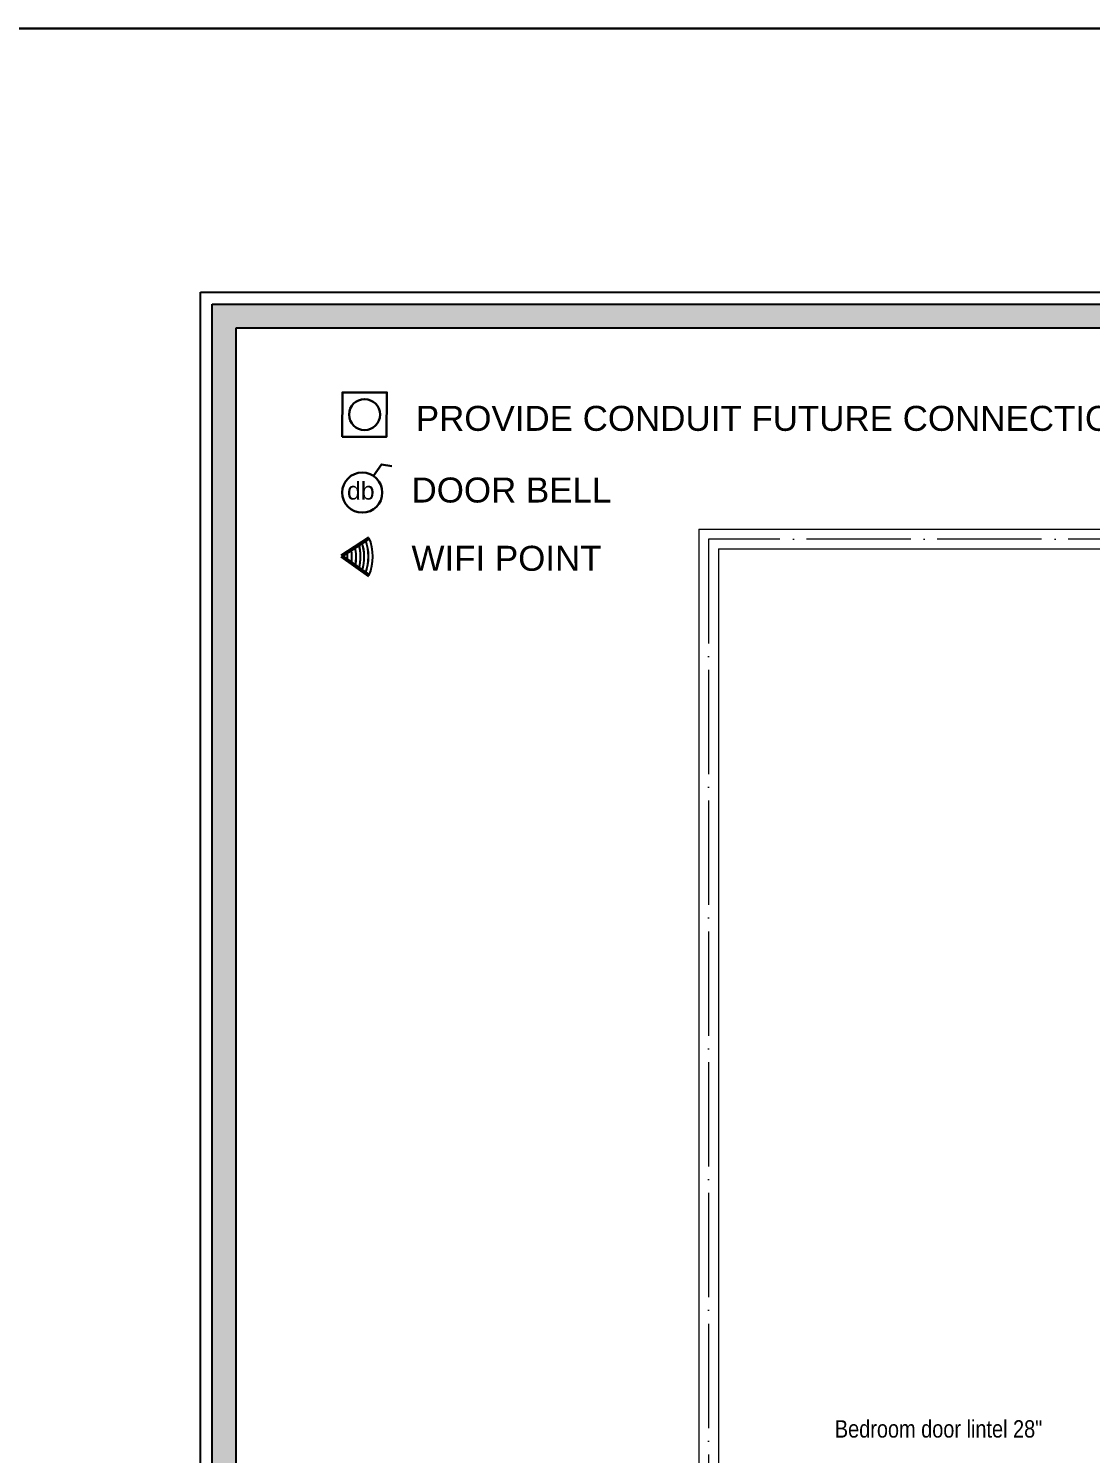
# Model space of a CAD drawing. Header units: millimetres. Extents: x 56222 to 3066687, y -650199 to -121287.
# Drawn here: x 149135.8 to 149380.2, y -178235.7 to -177907.8 of the extents above; entities that cross this region are included whole.
import ezdxf

# ---------------------------------------------------------------- set-up
doc = ezdxf.new("R2010")
doc.units = ezdxf.units.MM
doc.header["$MEASUREMENT"] = 0
doc.linetypes.add('ACAD_ISO04W100', pattern=[30, 24, -3, 0, -3])
for name, color, linetype, lineweight in [('$TD_AUDIT_GENERATED_(A0BDF17)', 32, 'Continuous', 30), ('Electrical', 84, 'Continuous', 30), ('FIRST FLOOR ( TEXT )', 7, 'Continuous', 9), ('FURNITURE', 32, 'Continuous', 9), ('GROUND FLOOR', 7, 'Continuous', 9), ('NAME PLATE', 7, 'Continuous', 25), ('XX~SLAB ( BEAM )~ ( DIM )', 7, 'Continuous', 9)]:
    doc.layers.add(name, color=color, linetype=linetype, lineweight=lineweight)
doc.layers.add('Labels and Texts', color=8, linetype='Continuous')
doc.styles.add('KATHA', font='swissc.ttf')
doc.styles.get("Standard").update_dxf_attribs({"font": 'arial.ttf', "height": 6})

# ---------------------------------------------------------------- blocks, each defined once
blk = doc.blocks.new('LAYOUT FILE')
at = {"layer": 'NAME PLATE', "true_color": 0xd39e00}
h = blk.add_hatch(color=42, dxfattribs=at)
h.paths.add_polyline_path([(3346889.83, -513806.18), (3346889.83, -514260.7), (3347535.56, -514260.7), (3347535.56, -513806.18)])
h.paths.add_polyline_path([(3346894.36, -513810.71), (3347531.03, -513810.71), (3347531.03, -514256.17), (3346894.36, -514256.17)], flags=16)
at = {"layer": 'NAME PLATE', "color": 42, "true_color": 0xd39e00}
for points in [[(3346887.56, -513803.91), (3347537.83, -513803.91), (3347537.83, -514262.96), (3346887.56, -514262.96)], [(3346889.83, -513806.18), (3347535.56, -513806.18), (3347535.56, -514260.7), (3346889.83, -514260.7)], [(3346894.36, -513810.71), (3347531.03, -513810.71), (3347531.03, -514256.17), (3346894.36, -514256.17)]]:
    blk.add_lwpolyline(points, close=True, dxfattribs=at)
blk = doc.blocks.new('WIFI')
at = {"layer": '$TD_AUDIT_GENERATED_(A0BDF17)', "lineweight": 13, "true_color": 0xc7c8ca}
h = blk.add_hatch(color=9, dxfattribs=at)
h.dxf.hatch_style = 1
h.paths.add_polyline_path([(3320075.15, -510037.5), (3320075.24, -510037.64, -0.206837), (3320083.72, -510037.64), (3320083.82, -510037.5, 0.208331)])
h.paths.add_polyline_path([(3320075.66, -510038.29), (3320075.76, -510038.44, -0.179121), (3320083.18, -510038.42), (3320083.28, -510038.28, 0.181041)])
h.paths.add_polyline_path([(3320076.19, -510039.11), (3320076.29, -510039.25, -0.151306), (3320082.61, -510039.23), (3320082.71, -510039.09, 0.153663)])
h.paths.add_polyline_path([(3320076.65, -510039.81), (3320076.74, -510039.95, -0.127939), (3320082.13, -510039.93), (3320082.23, -510039.78, 0.130675)])
h.paths.add_polyline_path([(3320077.21, -510040.67), (3320077.31, -510040.82, -0.099586), (3320081.53, -510040.79), (3320081.63, -510040.64, 0.102799)])
h.paths.add_polyline_path([(3320077.79, -510041.56), (3320077.89, -510041.71, -0.070714), (3320080.9, -510041.69), (3320081.01, -510041.54, 0.074439)])
h.paths.add_polyline_path([(3320080.36, -510042.46, 0.045415), (3320078.39, -510042.48), (3320078.5, -510042.64, -0.041129), (3320080.25, -510042.62)])
at = {"layer": '$TD_AUDIT_GENERATED_(A0BDF17)', "color": 5, "lineweight": 53}
for q in [(3320075.15, -510037.5), (3320083.82, -510037.5)]:
    blk.add_line((3320079.34, -510043.93), q, dxfattribs=at)
at = {"layer": '$TD_AUDIT_GENERATED_(A0BDF17)', "lineweight": 13}
for centre, radius, start, end in [((3320079.48, -510047.46), 10.86, 66.4636, 113.5364), ((3320079.48, -510048.46), 10.86, 69.5551, 110.602), ((3320079.48, -510048.46), 10.69, 69.7839, 110.4045), ((3320079.48, -510049.45), 10.86, 72.6901, 107.6338), ((3320079.48, -510049.45), 10.69, 72.9716, 107.3874), ((3320079.48, -510050.29), 10.86, 75.3462, 105.1259), ((3320079.48, -510051.29), 10.86, 78.5929, 102.0702), ((3320079.48, -510051.29), 10.69, 78.9794, 101.7278), ((3320079.48, -510052.28), 10.86, 81.9217, 98.9505), ((3320079.48, -510052.28), 10.69, 82.3715, 98.5509), ((3320079.48, -510053.28), 10.86, 85.3513, 95.7524), ((3320079.48, -510053.28), 10.69, 85.8705, 95.2913)]:
    blk.add_arc(centre, radius, start, end, dxfattribs=at)
at = {"layer": '$TD_AUDIT_GENERATED_(A0BDF17)', "color": 252, "lineweight": 13, "true_color": 0x939598}
blk.add_arc((3320079.48, -510047.46), 10.69, 66.6419, 113.3863, dxfattribs=at)
at = {"layer": 'Labels and Texts', "lineweight": 13}
blk.add_arc((3320079.48, -510050.29), 10.69, 75.6739, 104.837, dxfattribs=at)

msp = doc.modelspace()

# ---------------------------------------------------------------- linework, layer by layer
at = {"layer": 'FURNITURE', "color": 1, "lineweight": 30, "ltscale": 4, "elevation": -0.126}
msp.add_lwpolyline([(149215.198, -178010.758), (149217.048, -178008.089), (149219.432, -178008.466)], dxfattribs=at)
at = {"layer": 'FURNITURE', "color": 1, "lineweight": 30, "ltscale": 4}
msp.add_circle((149212.61, -178014.582, -0.126), 4.617, dxfattribs=at)
at = {"layer": 'GROUND FLOOR'}
for p, q in [((149290.071, -178023.024, -0.126), (149790.321, -178023.024, -0.126)), ((149290.071, -178023.024, -0.126), (149290.071, -178490.024, -0.126)), ((149294.571, -178027.524, -0.126), (149790.321, -178027.524, -0.126)), ((149294.571, -178027.524, -0.126), (149294.571, -178485.524, -0.126))]:
    msp.add_line(p, q, dxfattribs=at)
at = {"layer": 'GROUND FLOOR', "color": 1, "linetype": 'ACAD_ISO04W100', "elevation": -0.126}
msp.add_lwpolyline([(149790.321, -178025.274), (149292.321, -178025.274), (149292.321, -178487.774), (149790.321, -178487.774)], dxfattribs=at)
at = {"layer": 'XX~SLAB ( BEAM )~ ( DIM )', "color": 3, "lineweight": 30}
msp.add_lwpolyline([(150032.597, -177907.771), (147249.712, -177907.771), (147249.712, -178560.829), (150032.597, -178560.829)], close=True, dxfattribs=at)
at = {"layer": 'XX~SLAB ( BEAM )~ ( DIM )', "color": 6, "lineweight": 30, "elevation": -0.126}
msp.add_lwpolyline([(149207.998, -178001.737), (149218.238, -178001.737), (149218.291, -177991.524), (149208.051, -177991.524)], close=True, dxfattribs=at)
at = {"layer": 'XX~SLAB ( BEAM )~ ( DIM )', "color": 6, "lineweight": 30}
msp.add_circle((149213.158, -177996.631, -0.126), 3.564, dxfattribs=at)

# ---------------------------------------------------------------- block references
at = {"color": 1, "lineweight": 35, "rotation": 270}
msp.add_blockref('WIFI', (659251.75, 3142050.176, -0.126), dxfattribs=at)
at = {"layer": 'NAME PLATE', "lineweight": 0, "xscale": 1.209046105522275, "yscale": 1.209046105522275, "zscale": 1.209046105522275}
msp.add_blockref('LAYOUT FILE', (-3897365.991, 443244.172), dxfattribs=at)

# ---------------------------------------------------------------- texts
at = {"layer": 'Electrical', "color": 5, "transparency": 33554687}
for s, p in [('PROVIDE CONDUIT FUTURE CONNECTION. ', (149224.951, -178000.369, -0.257)), ('DOOR BELL', (149223.96, -178016.863, -0.257)), ('WIFI POINT', (149223.96, -178032.577, -0.257))]:
    msp.add_text(s, height=5.7509, dxfattribs=at).set_placement(p)
at = {"layer": 'Electrical', "color": 1, "insert": (149215.474, -178012.092, -0.126), "char_height": 4.1017, "attachment_point": 3}
msp.add_mtext_dynamic_manual_height_columns('db', width=4.1017, gutter_width=1.367, heights=[5.24], dxfattribs=at)
at = {"layer": 'FIRST FLOOR ( TEXT )', "insert": (149345.216, -178230.094), "char_height": 4, "attachment_point": 5, "style": 'KATHA'}
msp.add_mtext('Bedroom door lintel 28"', dxfattribs=at)

doc.saveas('drawing.dxf')
